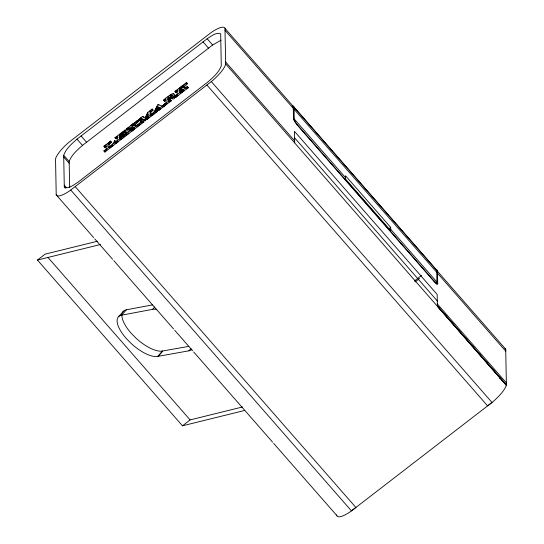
<?xml version="1.0" encoding="UTF-8"?>
<svg xmlns="http://www.w3.org/2000/svg" width="544" height="544" viewBox="0 0 544 544"><rect width="100%" height="100%" fill="white"/><g stroke="black" fill="none" stroke-linecap="round" stroke-linejoin="round"><path stroke-width="0.82" d="M114.485 140.624C114.152 143.514 105.624 152.266 108.256 143.154L110.656 141.086L103.931 146.275L106.1 144.82L106.189 149.076L104.02 150.906L104.897 151.987L115.607 143.725L115.559 141.467L114.682 140.468L115.308 142.181M180.084 89.678L182.281 87.584L179.704 89.502M225.699 63.968L225.638 64.342A21.617 5.855 -41.2 0 1 212.051 81.029L70.047 190.57A21.617 5.855 -41.2 0 1 56.222 195.024L55.529 158.807A21.617 5.855 -41.2 0 1 69.115 142.113L211.12 32.579A21.617 5.855 -41.2 0 1 224.944 28.125L225.699 63.968L506.335 385.193A21.617 5.855 -41.2 0 1 492.748 401.887L487.601 405.885L206.904 85.027M294.705 142.848L294.481 131.349L437.172 294.447L437.396 306.272L506.335 385.193L506.355 382.847L437.356 303.974M63.689 155.237C66.076 148.56 71.835 143.725 76.996 139.135L207.148 38.74C211.004 36.373 215.213 32.633 220.014 33.354L220.68 34.143L221.286 65.804C218.906 72.481 213.139 77.316 207.978 81.913L77.826 182.308C73.977 184.668 69.761 188.414 64.96 187.687L64.294 186.898L63.689 155.237L69.17 161.507L69.666 187.265M69.17 161.507C71.55 154.822 77.316 149.988 82.477 145.398L212.629 45.002L221.095 40.154M115.036 137.775L125.134 129.921L126.004 130.92L126.038 132.75L124.794 131.471L123.835 131.383L119.32 134.626L119.394 138.883L123.821 135.334L125.725 132.042L126.596 133.042L126.636 135.211L116.001 143.419L115.124 142.338L117.273 140.522L117.184 136.272L115.036 137.775L115.913 138.774L117.844 137.38M120.142 135.932L121.516 134.463M107.114 149.777L104.897 151.987M118.198 141.229L116.001 143.419M148.934 117.524L146.88 119.598L153.184 114.655L150.933 115.981M166.974 103.612L164.621 105.917L163.696 104.87L161.976 106.026L158.12 104.414L157.78 104.679L154.598 111.173L152.47 113.533L153.347 114.614L157.488 111.418L156.611 110.344L154.85 111.187L155.53 109.582L158.705 107.134C162.139 107.848 155.441 109.235 158.549 110.602L171.285 100.701L168.987 102.054M108.841 144.16L111.534 142.086L109.133 144.153L109.113 147.472M150.919 115.233L150.94 111.908L153.095 110.092L152.218 109.024L150.062 110.908L150.056 114.981L152.313 113.655L153.184 114.736M123.345 135.952L123.304 133.797C121.768 131.233 121.591 136.762 119.299 136.639L120.176 137.714L120.204 139.019M148.308 114.464L145.364 120.775L144.486 119.775L140.733 118.007L140.876 121.808L143.079 120.775L143.956 121.856L132.865 130.41L131.988 129.411L133.946 127.595L131.6 127.616L129.635 130.567L131.58 129.649L132.457 130.73L127.201 134.783L126.324 133.702L131.451 127.616L128.255 127.779L126.235 129.071L132.661 124.107L133.538 125.188L132.07 126.378M140.733 118.007L141.61 119.007L141.624 122.23M184.593 86.176L183.831 87.339M175.556 97.029L173.754 98.913L172.543 99.035L172.455 98.212L174.372 96.628L174.712 95.384L173.726 97.056L172.842 95.934L170.891 96.88L171.768 97.886M144.486 119.775L147.9 112.486L147.995 116.844L146.003 118.517L146.88 119.598M146.656 117.953L147.608 115.736M156.488 110.432L155.611 109.432L157.08 106.42L159.582 108.134M180.159 93.439L182.226 92.256L175.923 97.199L175.046 96.2L177.242 94.207L177.126 90.025L174.957 91.487L181.404 86.51L179.234 88.468L179.248 90.882L180.125 91.888M174.379 97.852L175.331 97.274M160.684 108.664L158.549 110.602M168.783 96.322C166.675 97.804 167.763 103.911 170.408 99.702L171.285 100.776M169.66 97.322L168.946 97.981L168.946 100.008L171.904 97.614M135.062 124.875L135.442 124.127L135.089 124.1M131.267 130.308L132.478 128.615L131.6 127.616M131.519 129.73L132.328 128.615L129.132 128.778L127.112 130.145L126.235 129.071M134.919 125.249L138.407 121.434L137.53 120.353C127.106 128.608 139.046 118.687 132.716 125.922L130.703 125.929L132.661 124.107M155.088 112.805L153.347 114.614M179.248 90.882L183.716 85.177L181.907 86.122L186.51 82.572L187.388 83.647L183.913 87.387M180.656 91.236L181.716 89.937M182.226 92.337L181.349 91.256L179.35 92.657L179.255 91.032L180.601 89.393C187.279 89.107 179.139 90.365 182.451 92.16L188.136 87.781L187.258 86.707L185.47 87.904L181.968 87.713L186.51 82.572M183.117 90.549L181.478 90.399L180.132 92.038L179.255 91.032M140.937 123.842L136.891 126.813M125.229 135.708L122.414 138.38L120.21 139.665M118.735 316.52L123.522 311.148M191.801 349.459A28.628 11.492 41.7 0 1 188.89 350.826L157.706 356.395A28.458 11.424 41.7 0 1 131.247 343.563L126.113 338.314A28.458 11.424 41.7 0 1 121.625 315.16L126.419 309.788L152.504 304.892M121.625 315.16L152.606 309.346L154.734 306.959M157.706 356.395L162.493 351.023L188.788 346.372M157.916 356.633L162.704 351.261M188.89 350.826L191.019 348.439M128.921 133.083L127.201 134.783M173.244 96.594C173.631 96.186 175.732 94.357 174.413 94.18M178.031 95.363L175.923 97.199M113.07 145.445L110.16 147.812M170.891 96.88C180.166 88.053 164.492 98.206 163.656 100.205L165.954 98.648L166.036 102.925C162.024 104.271 166.233 106.461 162.602 106.978M137.53 120.353L132.831 125.936L136.388 125.746L138.414 124.379L139.325 125.433L138.448 124.352L140.406 122.21L140.352 118.864L138.353 119.714L142.63 116.423L145.459 117.694L147.689 112.52L152.225 109.092M120.176 137.639L122.482 135.674L122.427 132.79M132.865 130.41L134.667 128.527M106.012 146.445L104.808 147.342L106.148 146.234M115.913 138.774L117.932 137.149M120.625 135.075L126.004 130.92M129.037 128.581L127.112 130.145M132.253 126.099L133.538 125.106M136.53 122.801L138.407 121.353M151.157 111.52L153.095 110.092M165.859 100.273L164.533 101.272L165.872 100.171M169.218 97.587L171.224 96.043M177.766 90.998L175.834 92.562L177.786 91.134M186.075 84.585L187.388 83.572M124.964 131.9L125.134 129.921M123.304 133.797L122.244 132.933M155.611 109.432L158.624 107.114M126.596 133.042L125.521 132.199M104.02 150.987L114.73 142.725L114.682 140.468M115.131 142.419L125.766 134.212L125.725 132.042M126.324 133.783L131.58 129.649M146.01 118.599L152.313 113.655M152.47 113.614L170.408 99.702M175.046 96.2L181.349 91.256M181.574 91.161L187.258 86.707M244.718 410.448L182.471 425.816L37.454 260.052L45.111 254.15L97.539 241.21M388.892 228.772L390.701 227.378L345.542 175.766L345.61 179.139L390.728 230.704L390.694 229.262L436.934 282.112L436.948 282.934A5.379 1.149 52.4 0 1 433.561 280.473M182.471 425.816L190.121 419.907L242.549 406.966M414.304 281.092L417.67 278.494A21.012 5.692 -41.2 0 1 421.546 275.448M415.079 281.942L418.424 279.364A19.55 5.297 -41.2 0 1 419.519 278.406M141.671 118.83L139.23 120.788L140.617 119.864M188.129 87.706L186.347 88.903M169.565 95.717C174.053 92.147 170.639 98.763 168.069 99.008L168.946 100.008M170.442 96.716L172.319 95.526M119.299 136.714L121.706 135.184L123.175 136.816L122.305 136.238L120.176 137.714M157.488 111.343L155.842 112.329M122.767 133.491L124.705 132.382L125.841 132.899M131.002 131.607L132.457 130.73M172.455 98.165L171.673 98.029L171.353 96.784L168.069 99.096L168.946 100.096L172.23 97.784M173.216 97.063L174.08 96.982M37.454 260.052L100.524 244.487M141.61 119.007L145.364 120.775M183.933 90.63L182.451 92.16M141.753 122.808L143.956 121.856M292.38 106.08A21.699 5.882 -41.2 0 1 294.018 107.066L436.703 270.171L436.975 284.383L297.704 125.181A5.494 1.176 52.4 0 1 294.297 119.884L294.243 119.007L345.583 177.691M225.012 28.397L505.709 349.248L506.396 384.826L437.39 305.946L506.335 385.193M225.053 30.369L505.75 351.227L505.641 348.976A21.617 5.855 -41.2 0 0 504.995 348.344M294.562 137.782L437.444 301.104M207.148 38.74L212.629 45.002M225.658 61.996L294.664 140.869M203.055 41.895L208.536 48.164M211.33 81.614L492.028 402.472L351.465 510.891L70.768 190.04M186.51 82.647L187.388 83.647M187.258 86.782L188.136 87.781M181.907 86.122L182.784 87.122M181.404 86.51L182.281 87.509L181.404 86.584M180.601 89.393L181.478 90.399M179.316 88.305L180.193 89.304M174.957 91.487L175.834 92.562M175.046 96.118L175.923 97.118M174.27 96.601L175.148 97.6M168.144 96.873L169.021 97.872M163.656 100.205L164.533 101.272M158.12 104.414L158.991 105.42M157.08 106.42L157.957 107.42M157.672 109.521L158.549 110.52M157.488 111.418L156.611 110.344M155.53 109.582L156.407 110.582M152.47 113.533L153.347 114.532M150.062 110.908L150.94 111.908M146.003 118.517L146.88 119.524M142.63 116.423L143.507 117.422M144.847 119.496L145.724 120.496M138.353 119.714L139.23 120.788M137.537 120.435L138.407 121.434M133.151 123.733L134.028 124.732M132.668 124.188L133.538 125.188M132.865 130.336L131.988 129.329L143.079 120.775M125.168 131.743L126.038 132.75M126.324 133.702L127.201 134.701M125.766 134.212L126.636 135.211M122.482 135.674L123.359 136.673M119.524 134.395L120.394 135.395M119.32 134.626L120.197 135.626M115.036 137.707L115.913 138.706M114.73 142.725L115.607 143.725M110.656 141.086L111.534 142.154M108.256 143.154L109.133 144.153M103.931 146.275L104.808 147.342M104.02 150.906L104.897 151.905M81.09 135.973L86.571 142.236M76.996 139.135L82.477 145.398M63.723 156.998L69.204 163.261M75.194 186.626L355.892 507.484L350.744 511.421A21.617 5.855 -41.2 0 1 336.92 515.875L336.668 514.91M64.26 185.144L66.456 187.646M64.294 186.898L65.389 188.156M56.148 194.752L93.616 237.572M94.731 238.85L112.628 259.304M113.744 260.583L173.577 328.97M174.692 330.249L192.583 350.703M193.705 351.982L272.544 442.102M273.666 443.38L336.852 515.603M47.899 257.339L190.121 419.907M141.229 119.864L141.379 121.829M499.868 376.999L499.902 378.658M390.701 227.378L390.735 229.303M294.018 107.066L294.256 119.728M293.257 106.202L293.488 118.143A6.419 1.374 52.4 0 0 297.711 125.596L433.568 280.888A6.419 1.374 52.4 0 0 435.928 283.254L437.213 284.022A6.419 1.374 52.4 0 0 437.689 282.975L437.464 271.034A19.55 5.297 -41.2 0 0 435.662 269.491M435.764 269.348A21.774 5.902 -41.2 0 1 436.703 270.171M292.121 105.352A21.542 5.841 -41.2 0 1 293.264 106.406M162.493 351.023A28.458 11.424 41.7 0 1 136.034 338.198L130.907 332.948A28.458 11.424 41.7 0 1 121.951 314.493M122.284 313.038A28.458 11.424 41.7 0 1 126.419 309.788M152.606 309.346A28.628 11.492 41.7 0 1 156.754 309.393"/></g></svg>
